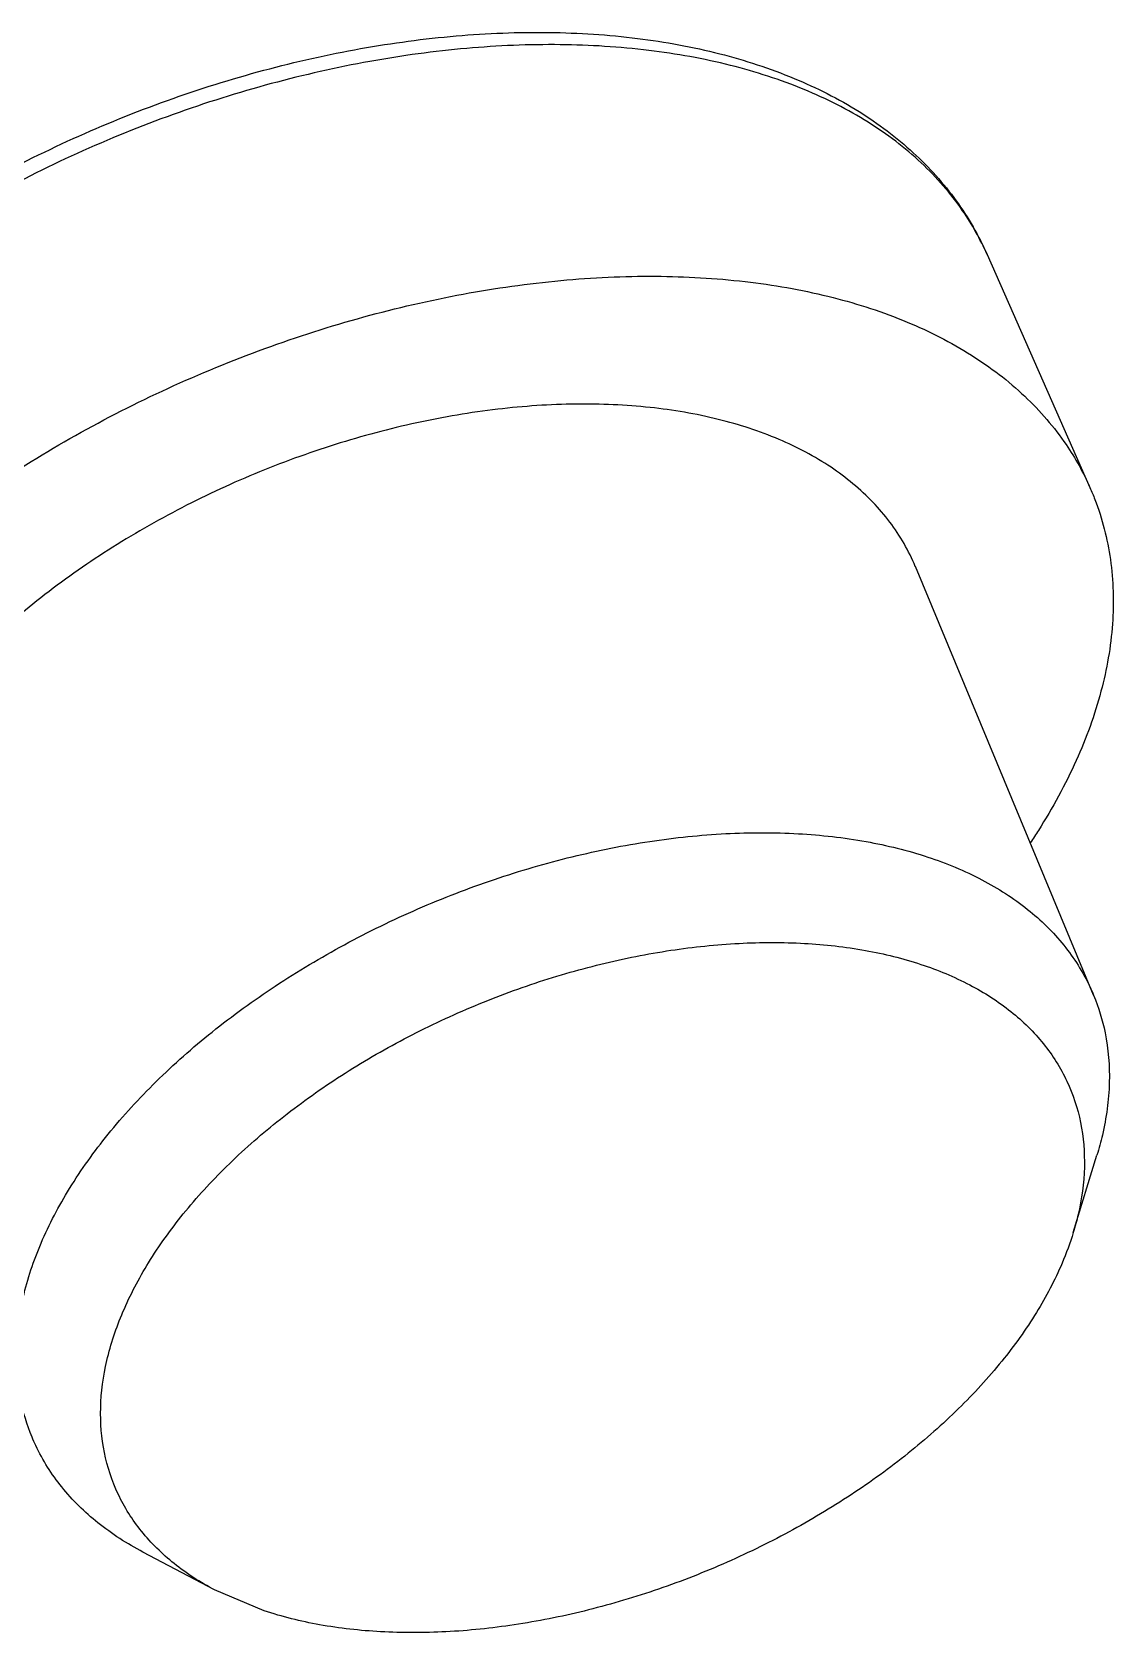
# Model space of a CAD drawing. Header units: millimetres. Extents: x 1786 to 2940, y -3417 to -1928.
# Drawn here: x 2095.02 to 2100.1, y -3287.61 to -3280.1 of the extents above; entities that cross this region are included whole.
import ezdxf

# ---------------------------------------------------------------- set-up
doc = ezdxf.new("R2010")
doc.units = ezdxf.units.MM

# ---------------------------------------------------------------- blocks, each defined once
blk = doc.blocks.new('*u7')
at = {"color": 7, "linetype": 'Continuous'}
for p, q in [((107.2080968484997, -2.959243175122538, -3e-09), (107.4657049717998, -3.0678148643226, -3e-09)), ((107.4657133113997, -3.067819277022409, -3e-09), (107.8398331641997, -3.265232858522495, -3e-09)), ((102.9852050185, -4.931733690422561, -3e-09), (102.8614906165999, -5.336248873322575, -3e-09)), ((102.8790918093, -6.170109946122466, -3e-09), (103.8092946428001, -8.406146901422517, -3e-09)), ((103.4348637466001, -10.03393851672263, -3e-09), (102.8978729287001, -8.817931691122567, -3e-09))]:
    blk.add_line(p, q, dxfattribs=at)
for points, start_tangent, end_tangent in [([(103.583235388, -4.014420996622448, -3e-09), (103.8469727856, -3.780639219222621, -3e-09), (104.1440926446999, -3.564647836422409, -3e-09), (104.4685282047999, -3.370776061422475, -3e-09), (104.8136945036999, -3.202903595022462, -3e-09), (105.1726122708001, -3.064391083822557, -3e-09), (105.5380319748001, -2.958020135922425, -3e-09), (105.9025840998997, -2.885935807822534, -3e-09), (106.2589080649, -2.849609087222461, -3e-09), (106.5998047754997, -2.84980627662253, -3e-09), (106.918364612, -2.886575630022435, -3e-09), (107.2080968484997, -2.959243175122538, -3e-09)], (0.7129570055481338, 0.7012077497003569), (0.949599164534235, -0.3134667872612395)), ([(107.4657048667, -3.067815063622447, -3e-09), (107.6772936558, -3.205492485622472, -3e-09), (107.8471609363, -3.37390308592262, -3e-09), (107.9690928549999, -3.568106660222611, -3e-09), (108.0406756161997, -3.784163196222607, -3e-09), (108.0604880411997, -4.017702409122421, -3e-09), (108.0281308045996, -4.264014391322462, -3e-09), (107.944233407, -4.518132008522571, -3e-09), (107.8104413274, -4.774933795622474, -3e-09), (107.6293863698997, -5.02923510952246, -3e-09), (107.4046423836999, -5.27588395752241, -3e-09)], (0.8844149957950203, -0.4667013126324955), (-0.7129570055362888, -0.7012077497124003)), ([(107.8398331218, -3.265232939022553, -3e-09), (108.0745614722, -3.417913595522577, -3e-09), (108.2634036318, -3.605001173822529, -3e-09), (108.3990235168999, -3.82084977722252, -3e-09), (108.4188412713997, -3.865545771922598, -3e-09)], (0.8844128503515329, -0.4667053782988547), (0.3837321414795302, -0.9234444453217171)), ([(108.4188412713997, -3.865545771922598, -3e-09), (108.4786602976997, -4.06106535052254, -3e-09), (108.5006927988998, -4.32075779742263, -3e-09), (108.4646725025, -4.594640528522632, -3e-09), (108.3713326776997, -4.877138081322528, -3e-09), (108.2225734541998, -5.162499620122617, -3e-09), (108.0214231407999, -5.444916007122629, -3e-09), (107.7719765779998, -5.718638059022624, -3e-09)], (0.3837321414886604, -0.9234444453179231), (-0.7129570055814295, -0.7012077496665033)), ([(102.9851841452, -4.931782602022622, -3e-09), (103.0436443647, -4.772172945622515, -3e-09), (103.1774364442999, -4.515371158622429, -3e-09), (103.3584914017997, -4.261069844722442, -3e-09), (103.583235388, -4.014420996622448, -3e-09)], (0.292415273731204, 0.9562914344951047), (0.7129570055626973, 0.7012077496855496)), ([(103.7797809231997, -6.331061779022548, -3e-09), (103.5250236335996, -6.22399028462246, -3e-09), (103.3105841158999, -6.084812468522614, -3e-09), (103.1407168352998, -5.916401868222465, -3e-09), (103.0187849167, -5.722198293922474, -3e-09), (102.9472021554998, -5.506141757922478, -3e-09), (102.9273897304997, -5.272602545022437, -3e-09), (102.9597469670998, -5.026290562822624, -3e-09), (102.9851841452, -4.931782602022622, -3e-09)], (-0.9495991645410952, 0.3134667872404571), (0.2924152737264528, 0.9562914344965575)), ([(102.8791041114, -6.170104834022595, -3e-09), (102.8192850851997, -5.974585255422426, -3e-09), (102.7972525839, -5.714892808522563, -3e-09), (102.8332728803998, -5.441010077422561, -3e-09), (102.8614835973999, -5.336246726722493, -3e-09)], (-0.3837321415276027, 0.9234444453017409), (0.2924498525482945, 0.9562808602834635)), ([(107.4046423836999, -5.27588395752241, -3e-09), (107.1409049860999, -5.509665734922464, -3e-09), (106.843785127, -5.725657117822493, -3e-09), (106.5193495669, -5.919528892822427, -3e-09), (106.174183268, -6.087401359122623, -3e-09), (105.8152655008998, -6.225913870322529, -3e-09), (105.4498457968998, -6.332284818322478, -3e-09), (105.0852936717997, -6.404369146322551, -3e-09), (104.7289697067999, -6.440695866922624, -3e-09), (104.3880729961998, -6.440498677522555, -3e-09), (104.0695131596999, -6.403729324222468, -3e-09), (103.7797809231997, -6.331061779022548, -3e-09)], (-0.7129570055481338, -0.7012077497003569), (-0.949599164534235, 0.3134667872612395)), ([(107.7719765779998, -5.718638059022624, -3e-09), (107.4793117781001, -5.978093584122462, -3e-09), (107.1493865527, -6.218000816222457, -3e-09), (106.7889172279997, -6.433475935922615, -3e-09), (106.4052419197997, -6.620132491122604, -3e-09), (106.0061711510998, -6.774170692722464, -3e-09), (105.5998288516998, -6.892454766922583, -3e-09), (105.1944869792997, -6.972576791322581, -3e-09), (104.7983971252997, -7.01290571242248, -3e-09), (104.4196225369001, -7.012620549722442, -3e-09), (104.0658739726, -6.971727108322511, -3e-09), (103.7443527328996, -6.891057860722412, -3e-09)], (-0.7129570055913679, -0.7012077496563985), (-0.9495991645355154, 0.3134667872573603)), ([(103.7443527328996, -6.891057860722412, -3e-09), (103.4616040630999, -6.772255000222458, -3e-09), (103.2233839106998, -6.617737010422616, -3e-09), (103.0345417510998, -6.430649432122436, -3e-09), (102.8989218659999, -6.214800828722446, -3e-09), (102.8791041114, -6.170104834022595, -3e-09)], (-0.9495991645226934, 0.3134667872962024), (-0.3837321414741755, 0.9234444453239422)), ([(102.8978527893, -8.8178453997225, -3e-09), (102.8725582303, -8.756704621922609, -3e-09), (102.7913969421998, -8.443263590722609, -3e-09), (102.7805877184001, -8.107494147222496, -3e-09), (102.8404676618998, -7.755646288322623, -3e-09), (102.9697801667999, -7.39483144302244, -3e-09), (103.1670386205001, -7.02998760322248, -3e-09), (103.2080802434998, -6.966627170622587, -3e-09)], (-0.4042120829943971, 0.9146652895793799), (0.5530031650344464, 0.8331791520806825)), ([(103.8093490833999, -8.406162421322506, -3e-09), (103.8683024253, -8.525855709422558, -3e-09), (104.0304284847998, -8.74139392762254, -3e-09), (104.2493784231997, -8.923835612622497, -3e-09), (104.5203922973001, -9.069127634022607, -3e-09), (104.8373714837999, -9.173939364522539, -3e-09), (105.1931575322997, -9.235905622222617, -3e-09), (105.5797529447, -9.253664049322424, -3e-09), (105.9885460684, -9.226850544122499, -3e-09), (106.4105295055997, -9.156064330422396, -3e-09), (106.8364370066997, -9.042831274222408, -3e-09), (107.2568730939997, -8.889585303422564, -3e-09), (107.6616921575996, -8.700060662722535, -3e-09), (108.0439202494999, -8.477330159022586, -3e-09), (108.3936249001999, -8.226811498122515, -3e-09), (108.7021794114999, -7.954675014322447, -3e-09)], (0.3841350976306193, -0.9232768960438221), (0.7129570055582822, 0.7012077496900383)), ([(109.4098473735999, -8.188279266322525, -3e-09), (109.0376097070998, -8.51973512772247, -3e-09), (108.6192734388997, -8.82779167562262, -3e-09), (108.1630353035998, -9.106387398522429, -3e-09), (107.6786804113999, -9.349798414622455, -3e-09), (107.1726153772997, -9.554824779822411, -3e-09), (106.6552963879999, -9.717021173922603, -3e-09), (106.1369908910997, -9.833200687822455, -3e-09), (105.6273388414997, -9.901318216022446, -3e-09), (105.1351228158996, -9.920221030622542, -3e-09), (104.6690417686, -9.889417011522482, -3e-09), (104.2387106757997, -9.809432325522494, -3e-09), (103.8522572236998, -9.68184246062242, -3e-09), (103.5168018853997, -9.509100684622581, -3e-09), (103.2384117925999, -9.294408492522507, -3e-09), (103.0224537145, -9.042102109422558, -3e-09), (102.8978527893, -8.8178453997225, -3e-09)], (-0.7129570055728707, -0.7012077496752055), (-0.4042120829743036, 0.9146652895882597)), ([(103.4348752753999, -10.03393342112258, -3e-09), (103.5624929699998, -10.26226727472249, -3e-09), (103.7783220230999, -10.5120420111225, -3e-09), (104.0556438458998, -10.72410217072252, -3e-09), (104.3893085564, -10.89450978412242, -3e-09), (104.7731199816999, -11.02010037232253, -3e-09), (105.1999507217997, -11.09854171072243, -3e-09), (105.6618745053997, -11.12837713942258, -3e-09), (106.1503133812998, -11.10905261252242, -3e-09), (106.6561970117, -11.04092698782256, -3e-09), (107.1701311086999, -10.92526536202263, -3e-09), (107.6825718866999, -10.76421557802246, -3e-09), (108.184003291, -10.56076833962243, -3e-09), (108.6651137117997, -10.31870167362263, -3e-09), (109.1169689011999, -10.04251077202252, -3e-09), (109.5311778821997, -9.737324515422415, -3e-09), (109.9000487705998, -9.40881023022257, -3e-09)], (0.4042633187992481, -0.9146426455580439), (0.7129570055683814, 0.7012077496797702)), ([(109.8976959991001, -9.50208628172254, -3e-09), (109.5315140796997, -9.82811601912249, -3e-09), (109.1222042898999, -10.12940204482243, -3e-09), (108.6772594147997, -10.4009386071225, -3e-09), (108.2046384775999, -10.6382110093225, -3e-09), (107.7126212396997, -10.8372534053226, -3e-09), (107.2095394880998, -10.99471813442256, -3e-09), (106.7039851916998, -11.10776995882247, -3e-09), (106.2047681138997, -11.17416244892252, -3e-09), (105.7202572486999, -11.19233764632258, -3e-09), (105.2589971072998, -11.1613368592225, -3e-09), (104.8302580688996, -11.08116504232248, -3e-09), (104.4420896735996, -10.95285026132251, -3e-09), (104.1028171976, -10.77907979642259, -3e-09), (103.8198775046999, -10.56484541102259, -3e-09), (103.5962078816001, -10.31446137242256, -3e-09), (103.4348637466001, -10.03393851672263, -3e-09)], (-0.7129570055706688, -0.7012077496774444), (-0.4039658796089988, 0.9147740530380865))]:
    blk.add_spline(points, degree=3, dxfattribs=dict(at, start_tangent=start_tangent, end_tangent=end_tangent))

msp = doc.modelspace()

# ---------------------------------------------------------------- block references
at = {"xscale": 0.9, "yscale": 0.9, "zscale": 0.9, "rotation": 180}
msp.add_blockref('*u7', (2192.597596510989, -3290.172640427477, -3e-09), dxfattribs=at)

doc.saveas('drawing.dxf')
